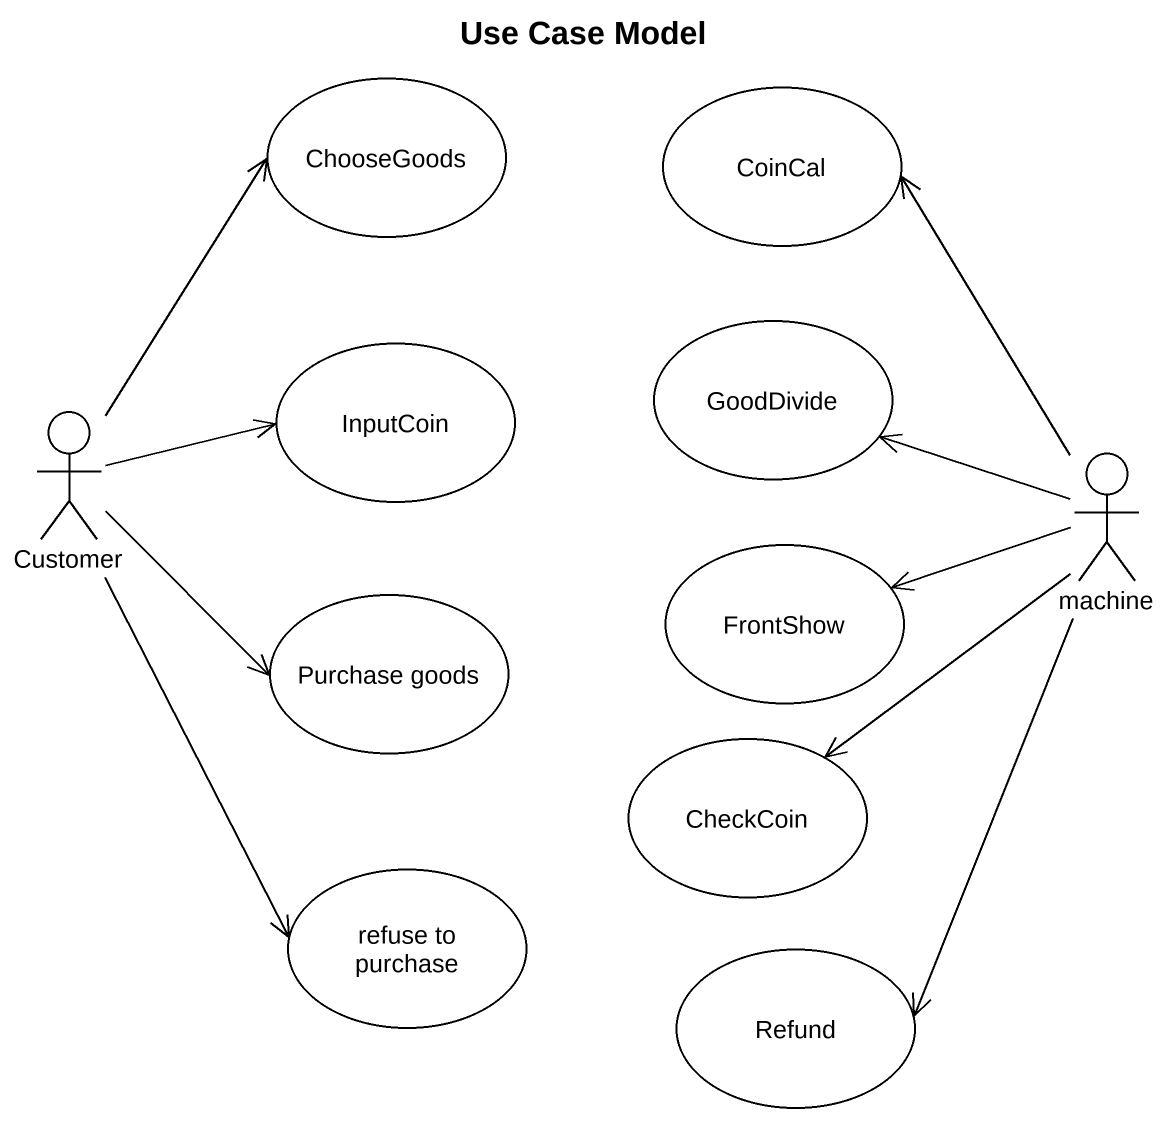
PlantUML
@startuml
title Use Case Model
usecase ChooseGoods
usecase CoinCal
usecase GoodDivide
actor Customer
usecase InputCoin
actor machine
usecase "Purchase goods" as Purchase_goods
usecase FrontShow
usecase CheckCoin
usecase "refuse to purchase" as refuse_to_purchase
usecase Refund
Customer -up-> ChooseGoods
Customer -right-> InputCoin
Customer -right-> Purchase_goods
Customer --> refuse_to_purchase
machine -up-> CoinCal
machine -left-> GoodDivide
machine -left-> FrontShow
machine --> CheckCoin
machine --> Refund
@enduml
